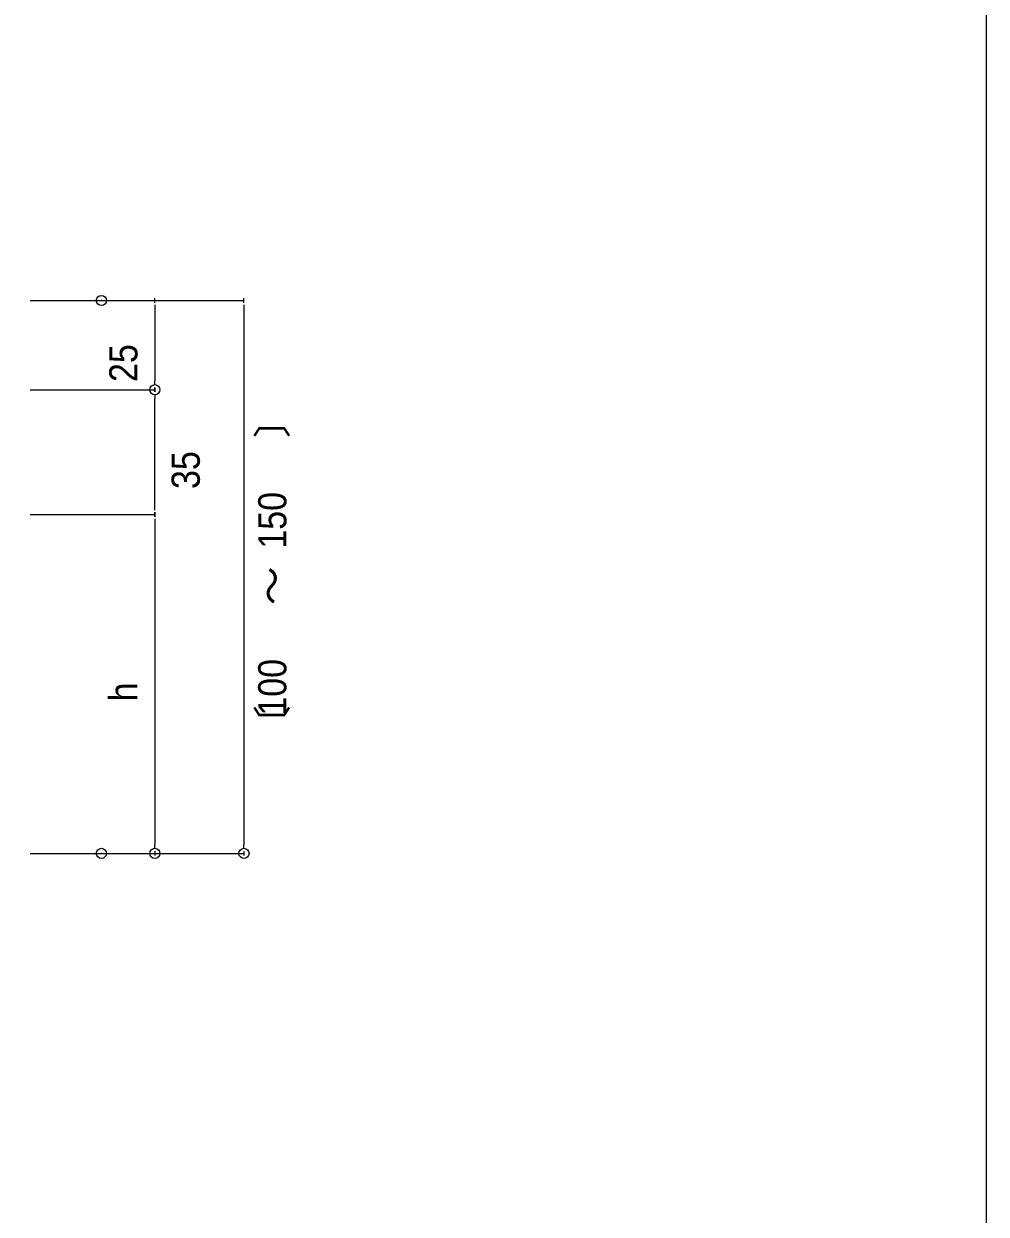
# Model space of a CAD drawing. Units: millimetres, scale not verified. Extents: x -12715 to 12220, y -3398 to 4210.
# Drawn here: x 49.1 to 319, y 2569.3 to 2903 of the extents above; entities that cross this region are included whole.
import ezdxf
from ezdxf.enums import TextEntityAlignment as Align

# ---------------------------------------------------------------- set-up
doc = ezdxf.new("R2010")
doc.units = ezdxf.units.MM
doc.header["$LTSCALE"] = 5.7
doc.header["$PDMODE"] = 32
doc.header["$PDSIZE"] = 2.85
for name, color, linetype, lineweight in [('0-0_図枠', 7, 'Continuous', 9), ('0-3_寸法', 7, 'Continuous', 9), ('0-7_0', 7, 'Continuous', 9)]:
    doc.layers.add(name, color=color, linetype=linetype, lineweight=lineweight)
doc.layers.add('0-8_DEFPOINTS', color=7, linetype='Continuous')
doc.styles.add('Osaka', font='')
doc.styles.get('Osaka').set_extended_font_data('Osaka')

# ---------------------------------------------------------------- blocks, each defined once
blk = doc.blocks.new('_DOT')
at = {"layer": '0-7_0'}
for p, q in [((-20, 0), (-40, 0)), ((-10, 0), (10, 0))]:
    blk.add_line(p, q, dxfattribs=at)

msp = doc.modelspace()

# ---------------------------------------------------------------- linework, layer by layer
at = {"layer": '0-0_図枠', "color": 5}
msp.add_lwpolyline([(-1681.016, 3595.811), (318.984, 3595.811), (318.984, 2295.811), (-1681.016, 2295.811)], close=True, dxfattribs=at)
at = {"layer": '0-3_寸法'}
for p, q in [((50.811, 2825.464), (85.811, 2825.464)), ((75.811, 2825.464), (110.811, 2825.464)), ((85.811, 2822.96), (85.811, 2802.968)), ((110.811, 2822.96), (110.811, 2672.968)), ((50.811, 2800.464), (85.811, 2800.464)), ((50.811, 2800.464), (85.811, 2800.464)), ((85.811, 2767.968), (85.811, 2797.96)), ((50.811, 2765.464), (85.811, 2765.464)), ((50.811, 2765.464), (85.811, 2765.464)), ((85.811, 2762.96), (85.811, 2672.968)), ((50.811, 2670.464), (85.811, 2670.464)), ((75.811, 2670.464), (110.811, 2670.464))]:
    msp.add_line(p, q, dxfattribs=at)
at = {"layer": '0-8_DEFPOINTS'}
for p in [(70.811, 2825.464), (85.811, 2800.464), (70.811, 2670.464), (85.811, 2670.464), (110.811, 2670.464)]:
    msp.add_point(p, dxfattribs=at)

# ---------------------------------------------------------------- block references
at = {"layer": '0-3_寸法', "xscale": 0.06259308, "yscale": 0.06259308}
for p, rotation in [((85.811, 2825.464), 90), ((110.811, 2825.464), 90), ((85.811, 2800.464), 270), ((85.811, 2800.464), 90), ((85.811, 2765.464), 270), ((85.811, 2765.464), 90), ((85.811, 2670.464), 270), ((110.811, 2670.464), 270)]:
    msp.add_blockref('_DOT', p, dxfattribs=dict(at, rotation=rotation))

# ---------------------------------------------------------------- texts
at = {"layer": '0-3_寸法', "style": 'Osaka', "width": 0.9}
for s, p in [('25', (83.311, 2802.622)), ('35', (100.796, 2772.622)), ('150', (125.085, 2755.888)), ('100', (125.085, 2709.068)), ('h', (83.311, 2713.052))]:
    msp.add_text(s, height=7.918, rotation=90, dxfattribs=at).set_placement(p, align=Align.BOTTOM_LEFT)
at = {"layer": '0-3_寸法', "style": 'Osaka'}
for s, p in [('〕', (125.085, 2786.914)), ('～', (125.085, 2740.094)), ('〔', (125.085, 2701.171))]:
    msp.add_text(s, height=7.918, rotation=90, dxfattribs=at).set_placement(p, align=Align.BOTTOM_LEFT)

doc.saveas('drawing.dxf')
